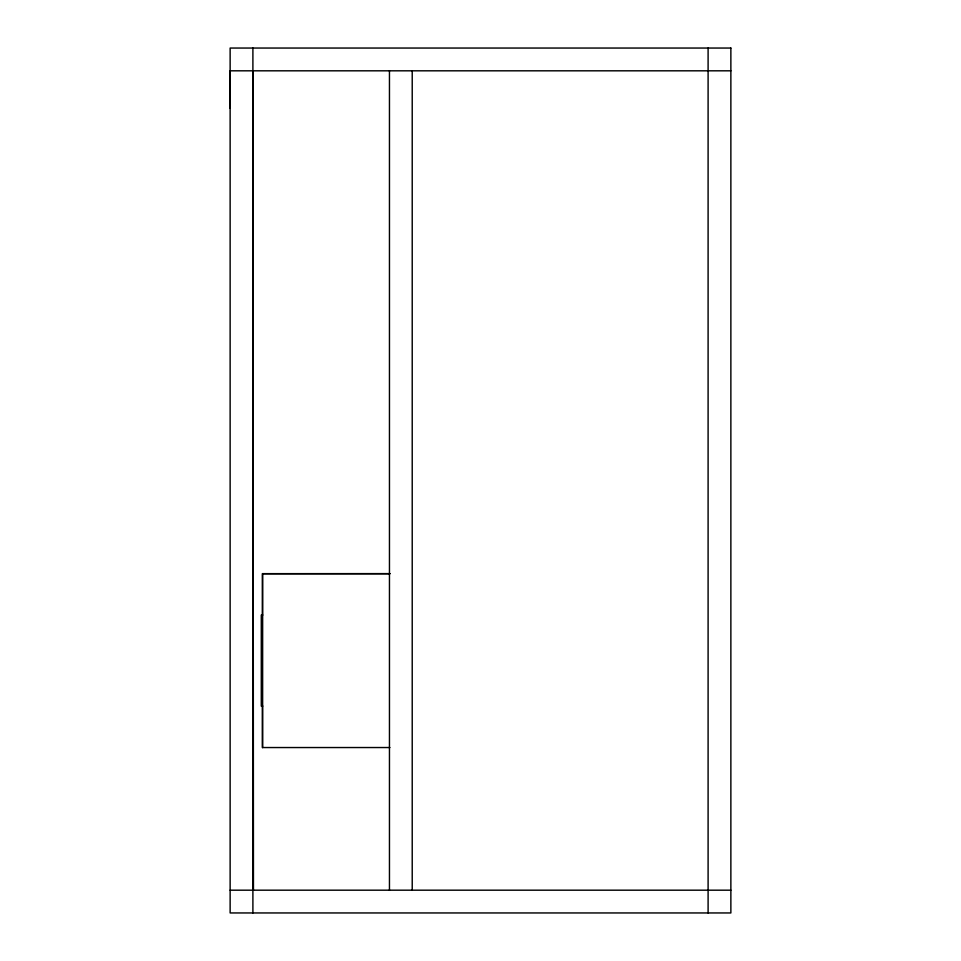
<?xml version="1.0" encoding="UTF-8"?>
<svg xmlns="http://www.w3.org/2000/svg" width="961" height="961" viewBox="0 0 961 961"><rect width="100%" height="100%" fill="white"/><g stroke="black" fill="none" stroke-linecap="round" stroke-linejoin="round"><path stroke-width="1.44" d="M730.865 70.814L230.135 70.814L230.159 108.329M389.902 573.645L262.389 573.657L262.389 615.629M262.629 573.729L389.902 573.693M262.701 615.052L261.296 615.052L261.296 706.095L262.701 706.095M389.902 747.538L262.389 747.55L262.389 705.566M230.135 890.186L730.865 890.186M252.899 70.79L253.452 890.174M708.101 48.05L708.101 912.95M412.221 70.814L412.221 890.186M389.457 70.814L389.457 890.186M262.653 573.645L262.629 747.622M252.899 48.05L252.899 912.95M730.865 48.05L230.135 48.05L230.135 912.95L730.865 912.95L730.865 48.05"/></g></svg>
